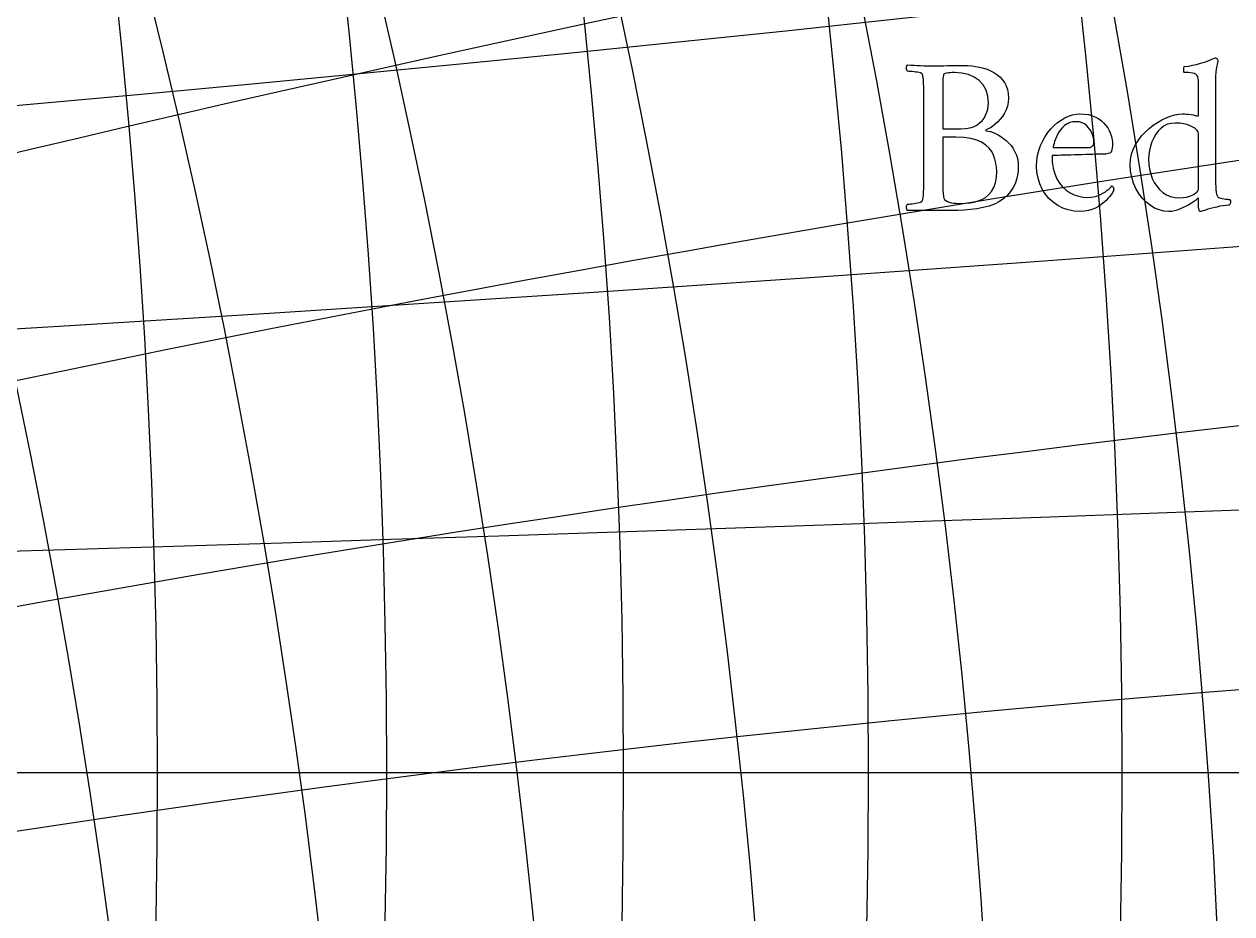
# Model space of a CAD drawing. Header units: millimetres. Extents: x -78 to 78, y -78 to 97.
# Drawn here: x 48.07 to 60.35, y -1.44 to 7.61 of the extents above; entities that cross this region are included whole.
import ezdxf

# ---------------------------------------------------------------- set-up
doc = ezdxf.new("R2010")
doc.units = ezdxf.units.MM
for name, color, linetype in [('CUT_OUTER', 1, 'Continuous'), ('ENGRAVE', 7, 'Continuous'), ('ENGRAVE_FINE', 8, 'Continuous'), ('TEXT', 5, 'Continuous')]:
    doc.layers.add(name, color=color, linetype=linetype)

msp = doc.modelspace()

# ---------------------------------------------------------------- linework, layer by layer
at = {"layer": 'CUT_OUTER'}
msp.add_arc((-0.0002, -0.0002), 77.9998, 178.593623, 0.21968, dxfattribs=at)
at = {"layer": 'ENGRAVE'}
msp.add_lwpolyline([(-70.59, 0), (70.59, 0)], dxfattribs=at)
msp.add_lwpolyline([(-70.59, 0), (70.59, 0)], dxfattribs=at)
msp.add_lwpolyline([(-70.59, 0), (70.59, 0)], dxfattribs=at)
for radius in [76.44, 76.44, 74.3925, 70.59, 70.59, 70.59]:
    msp.add_circle((0, 0), radius, dxfattribs=at)
for centre, radius, start, end in [((-25.6927, 0), 75.1203, 290, 70), ((-12.4469, 0), 71.679, 280, 80), ((0, 406.5116), 400.3358, 260, 280)]:
    msp.add_arc(centre, radius, start, end, dxfattribs=at)
at = {"layer": 'ENGRAVE_FINE'}
for centre, radius, start, end in [((-22.2569, 0), 74.0157, 287.5, 72.5), ((-18.9145, 0), 73.0801, 285, 75), ((-15.6494, 0), 72.3039, 282.5, 77.5), ((-9.2933, 0), 71.1991, 277.5, 82.5), ((-6.1758, 0), 70.8596, 275, 85), ((-3.082, 0), 70.6573, 272.499999, 87.500001), ((-2.8246, -1.2331), 70.6573, 296.083333, 111.083334), ((-5.66, -2.4708), 70.8596, 298.583333, 108.583334), ((-8.5172, -3.7181), 71.1991, 301.083333, 106.083334), ((-11.4073, -4.9798), 71.679, 303.583333, 103.583333), ((-14.3424, -6.2611), 72.3039, 306.083333, 101.083333), ((-17.3348, -7.5674), 73.0801, 308.583333, 98.583333), ((-20.398, -8.9046), 74.0157, 311.083333, 96.083333), ((-23.5468, -10.2792), 75.1203, 313.583333, 93.583333), ((-26.7972, -11.6981), 76.4061, 316.083333, 91.083333), ((-73.7994, 169.0543), 170.4193, 271.083333, 316.083333), ((-82.5736, 189.1534), 193.9444, 273.583333, 313.583333), ((-93.9184, 215.1414), 223.8829, 276.083333, 311.083333), ((-109.118, 249.9594), 263.4455, 278.583333, 308.583333), ((-130.4836, 298.9021), 318.4109, 281.083333, 306.083333), ((-162.6382, 372.5594), 400.3358, 283.583333, 303.583333), ((-216.369, 495.642), 536.1843, 286.083333, 301.083333), ((-324.0386, 742.2834), 806.8474, 288.5833333, 298.5833333), ((-647.4603, 1483.1539), 1616.7768, 291.0833333, 296.0833333), ((647.4603, -1483.1539), 1616.7768, 111.0833333, 116.0833333), ((324.0386, -742.2834), 806.8474, 108.5833333, 118.5833333), ((216.369, -495.642), 536.1843, 106.083333, 121.083333), ((162.6382, -372.5594), 400.3358, 103.583333, 123.583333), ((130.4836, -298.9021), 318.4109, 101.083333, 126.083333), ((109.118, -249.9594), 263.4455, 98.583333, 128.583333), ((0, 540.811), 536.1843, 262.5, 277.5), ((93.9184, -215.1414), 223.8829, 96.083333, 131.083333), ((0, 809.9294), 806.8474, 265, 275), ((82.5736, -189.1534), 193.9444, 93.583333, 133.583333), ((0, 1618.3171), 1616.7768, 267.5, 272.5), ((73.7994, -169.0543), 170.4193, 91.083333, 136.083333)]:
    msp.add_arc(centre, radius, start, end, dxfattribs=at)
at = {"layer": 'TEXT'}
for points in [[(59.8452, 6.6943), (59.8642, 6.6938), (59.885, 6.6924), (59.9075, 6.6899), (59.9317, 6.6864), (59.9546, 6.6825), (59.9733, 6.6787), (59.9876, 6.6751), (59.9977, 6.6716), (60.0027, 6.6744), (60.0063, 6.683), (60.0084, 6.6972), (60.0091, 6.7171), (60.0091, 6.9608), (60.0091, 6.9739), (60.0088, 6.9884), (60.0085, 7.0041), (60.008, 7.0211), (60.0069, 7.0378), (60.0049, 7.0527), (60.0018, 7.0657), (59.9977, 7.0769), (59.9912, 7.0883), (59.9807, 7.0974), (59.9661, 7.1042), (59.9476, 7.1088), (59.9269, 7.1118), (59.9055, 7.1139), (59.8836, 7.1152), (59.8611, 7.1156), (59.86, 7.1174), (59.8591, 7.1227), (59.8583, 7.1316), (59.8577, 7.1441), (59.8576, 7.1567), (59.8586, 7.166), (59.8605, 7.172), (59.8634, 7.1748), (59.9053, 7.1803), (59.9468, 7.1876), (59.9879, 7.1968), (60.0285, 7.2078), (60.0683, 7.2203), (60.1068, 7.2337), (60.144, 7.2482), (60.1799, 7.2636), (60.1844, 7.2628), (60.1887, 7.2605), (60.1929, 7.2566), (60.197, 7.2511), (60.2005, 7.2449), (60.203, 7.2389), (60.2045, 7.233), (60.205, 7.2272), (60.2042, 7.2241), (60.2018, 7.2147), (60.1979, 7.199), (60.1924, 7.1771), (60.187, 7.1493), (60.183, 7.1162), (60.1807, 7.0776), (60.1799, 7.0336), (60.1799, 6.0818), (60.1801, 6.0499), (60.1808, 6.0178), (60.1818, 5.9855), (60.1833, 5.9532), (60.1854, 5.9232), (60.1882, 5.8982), (60.1917, 5.8782), (60.1959, 5.8632), (60.2035, 5.8519), (60.2149, 5.843), (60.2302, 5.8365), (60.2494, 5.8325), (60.2692, 5.8298), (60.2866, 5.8276), (60.3017, 5.8258), (60.3143, 5.8245), (60.3184, 5.8245), (60.3217, 5.8245), (60.3241, 5.8245), (60.3256, 5.8245), (60.3277, 5.8229), (60.3293, 5.8202), (60.3306, 5.8166), (60.3313, 5.812), (60.3318, 5.8072), (60.3322, 5.8031), (60.3324, 5.7998), (60.3325, 5.7972), (60.3323, 5.7952), (60.3316, 5.7918), (60.3306, 5.7867), (60.3291, 5.7801), (60.327, 5.7736), (60.3242, 5.769), (60.3207, 5.7662), (60.3165, 5.7653), (60.2874, 5.7633), (60.257, 5.7596), (60.2254, 5.7542), (60.1924, 5.7471), (60.1601, 5.7392), (60.1301, 5.7314), (60.1026, 5.7238), (60.0774, 5.7163), (60.0564, 5.7099), (60.041, 5.7052), (60.0313, 5.7025), (60.0273, 5.7015), (60.0231, 5.7025), (60.0194, 5.7055), (60.0162, 5.7105), (60.0137, 5.7175), (60.0117, 5.7252), (60.0103, 5.7323), (60.0094, 5.7388), (60.0091, 5.7448), (60.0091, 5.8222), (60.0087, 5.8308), (60.0074, 5.8359), (60.0053, 5.8376), (60.0023, 5.8359), (59.9921, 5.8259), (59.9775, 5.8142), (59.9585, 5.8009), (59.9351, 5.7858), (59.9089, 5.7702), (59.8813, 5.7553), (59.8525, 5.7412), (59.8224, 5.7277), (59.7921, 5.7163), (59.7626, 5.7081), (59.734, 5.7032), (59.7063, 5.7015), (59.6568, 5.7054), (59.6086, 5.7172), (59.5618, 5.7368), (59.5161, 5.7642), (59.4733, 5.7983), (59.4347, 5.8382), (59.4004, 5.8837), (59.3704, 5.9349), (59.346, 5.9907), (59.3286, 6.0496), (59.3181, 6.1119), (59.3146, 6.1774), (59.318, 6.2312), (59.328, 6.283), (59.3447, 6.3331), (59.3681, 6.3812), (59.3967, 6.4269), (59.429, 6.4695), (59.465, 6.5089), (59.5048, 6.5452), (59.5468, 6.5781), (59.5899, 6.6072), (59.6339, 6.6327), (59.6789, 6.6545), (59.7235, 6.6719), (59.766, 6.6844), (59.8066, 6.6919), (59.8452, 6.6943)], [(57.6273, 7.1862), (57.6651, 7.1851), (57.7036, 7.1819), (57.7426, 7.1766), (57.7821, 7.1691), (57.8211, 7.1593), (57.8584, 7.1469), (57.894, 7.132), (57.9279, 7.1145), (57.9593, 7.094), (57.9876, 7.0704), (58.0128, 7.0434), (58.0349, 7.0131), (58.0528, 6.9793), (58.0656, 6.9414), (58.0733, 6.8996), (58.0759, 6.8537), (58.0734, 6.8126), (58.0659, 6.7735), (58.0535, 6.7363), (58.036, 6.7012), (58.0152, 6.6686), (57.9928, 6.6391), (57.9686, 6.6128), (57.9427, 6.5896), (57.9168, 6.5697), (57.8929, 6.5532), (57.8707, 6.5401), (57.8504, 6.5304), (57.8479, 6.5281), (57.847, 6.5258), (57.8479, 6.5236), (57.8504, 6.5213), (57.8718, 6.5187), (57.8948, 6.5133), (57.9196, 6.5051), (57.9461, 6.494), (57.9733, 6.4801), (58.0004, 6.4635), (58.0274, 6.4442), (58.0542, 6.4222), (58.0798, 6.3977), (58.1029, 6.3707), (58.1236, 6.3413), (58.1419, 6.3095), (58.1569, 6.2755), (58.1675, 6.2395), (58.1739, 6.2015), (58.1761, 6.1615), (58.174, 6.1145), (58.1678, 6.0693), (58.1575, 6.0257), (58.143, 5.9839), (58.1235, 5.9438), (58.0978, 5.9053), (58.066, 5.8686), (58.0281, 5.8336), (57.9851, 5.8031), (57.9358, 5.7775), (57.8803, 5.757), (57.8186, 5.7414), (57.7538, 5.7298), (57.6893, 5.7212), (57.6252, 5.7155), (57.5612, 5.7129), (57.0489, 5.7129), (57.045, 5.7183), (57.0424, 5.7254), (57.041, 5.7343), (57.0409, 5.7448), (57.0419, 5.7553), (57.0435, 5.7642), (57.0458, 5.7713), (57.0489, 5.7767), (57.0572, 5.7769), (57.0683, 5.7775), (57.0822, 5.7786), (57.099, 5.7801), (57.117, 5.7822), (57.1346, 5.7849), (57.1517, 5.7884), (57.1685, 5.7926), (57.183, 5.7973), (57.1938, 5.8023), (57.2007, 5.8076), (57.2037, 5.8131), (57.2078, 5.8278), (57.2109, 5.8444), (57.2129, 5.8631), (57.214, 5.8837), (57.2145, 5.9058), (57.2148, 5.9287), (57.2151, 5.9524), (57.2151, 5.9771), (57.2151, 6.9266), (57.2151, 6.9513), (57.2148, 6.9753), (57.2145, 6.9986), (57.214, 7.0211), (57.2129, 7.0422), (57.2109, 7.0612), (57.2078, 7.0781), (57.2037, 7.0928), (57.2007, 7.0992), (57.1938, 7.1048), (57.183, 7.1095), (57.1685, 7.1133), (57.1517, 7.1165), (57.1346, 7.1193), (57.117, 7.1217), (57.099, 7.1236), (57.0822, 7.1251), (57.0683, 7.1261), (57.0572, 7.1268), (57.0489, 7.127), (57.0458, 7.1324), (57.0435, 7.1395), (57.0419, 7.1483), (57.0409, 7.1589), (57.041, 7.1694), (57.0424, 7.1782), (57.045, 7.1853), (57.0489, 7.1908), (57.0829, 7.1895), (57.1166, 7.1882), (57.1501, 7.1867), (57.1833, 7.1851), (57.2161, 7.1836), (57.2487, 7.1825), (57.281, 7.1819), (57.313, 7.1816), (57.3466, 7.1818), (57.3814, 7.1822), (57.4172, 7.1829), (57.4542, 7.1839), (57.4932, 7.1849), (57.5351, 7.1856), (57.5798, 7.1861), (57.6273, 7.1862)], [(57.4087, 6.5418), (57.5931, 6.5418), (57.6408, 6.5442), (57.6836, 6.5515), (57.7216, 6.5636), (57.7548, 6.5805), (57.7835, 6.6012), (57.808, 6.6246), (57.8285, 6.6507), (57.8447, 6.6795), (57.8572, 6.7099), (57.8661, 6.7407), (57.8714, 6.772), (57.8732, 6.8036), (57.8673, 6.8735), (57.8496, 6.9349), (57.8201, 6.9879), (57.7787, 7.0325), (57.7277, 7.0679), (57.6691, 7.0931), (57.603, 7.1083), (57.5294, 7.1133), (57.5178, 7.1132), (57.5035, 7.1128), (57.4865, 7.1121), (57.4667, 7.1111), (57.4479, 7.1091), (57.4334, 7.1054), (57.4234, 7.1), (57.4178, 7.0928), (57.4147, 7.0824), (57.4124, 7.0695), (57.4107, 7.054), (57.4098, 7.0359), (57.4093, 7.0163), (57.409, 6.9961), (57.4088, 6.9753), (57.4087, 6.9539), (57.4087, 6.9495), (57.4087, 6.9454), (57.4087, 6.9416), (57.4087, 6.938), (57.4087, 6.9346), (57.4087, 6.9312), (57.4087, 6.9277), (57.4087, 6.9243)], [(58.5199, 6.2708), (58.522, 6.2031), (58.5307, 6.141), (58.546, 6.0847), (58.5677, 6.034), (58.5949, 5.9892), (58.6264, 5.9506), (58.6621, 5.9181), (58.7021, 5.8917), (58.7451, 5.8712), (58.7897, 5.8567), (58.8361, 5.8479), (58.8842, 5.845), (58.9143, 5.8463), (58.9429, 5.8504), (58.9701, 5.8572), (58.9958, 5.8666), (59.0199, 5.8779), (59.0419, 5.89), (59.062, 5.9029), (59.0801, 5.9167), (59.0959, 5.9302), (59.1091, 5.942), (59.1198, 5.9524), (59.1279, 5.9611), (59.1294, 5.9606), (59.1316, 5.9591), (59.1345, 5.9566), (59.1381, 5.9532), (59.1416, 5.9488), (59.1441, 5.9438), (59.1456, 5.938), (59.1461, 5.9315), (59.1453, 5.9221), (59.1427, 5.9122), (59.1384, 5.9016), (59.1324, 5.8905), (59.1208, 5.8738), (59.1063, 5.8555), (59.0889, 5.8357), (59.0687, 5.8142), (59.0456, 5.7927), (59.0197, 5.7724), (58.991, 5.7534), (58.9594, 5.7357), (58.9251, 5.7207), (58.8882, 5.7101), (58.8488, 5.7037), (58.8068, 5.7015), (58.7438, 5.7054), (58.6844, 5.7169), (58.6288, 5.7361), (58.5768, 5.763), (58.5294, 5.7965), (58.4875, 5.8353), (58.4509, 5.8796), (58.4197, 5.9292), (58.3948, 5.9832), (58.377, 6.0402), (58.3663, 6.1005), (58.3628, 6.1638), (58.3653, 6.2186), (58.3727, 6.2717), (58.3852, 6.3228), (58.4026, 6.3721), (58.4241, 6.419), (58.4487, 6.4627), (58.4765, 6.5032), (58.5074, 6.5406), (58.5406, 6.5746), (58.5754, 6.6047), (58.6118, 6.6309), (58.6497, 6.6534), (58.6881, 6.6713), (58.726, 6.6841), (58.7633, 6.6918), (58.8, 6.6943), (58.8479, 6.6922), (58.8914, 6.6858), (58.9304, 6.6751), (58.9651, 6.6602), (58.9958, 6.6421), (59.0231, 6.622), (59.0471, 6.6), (59.0675, 6.5759), (59.0849, 6.5509), (59.0994, 6.5258), (59.1111, 6.5008), (59.1199, 6.4757), (59.1264, 6.4517), (59.131, 6.4296), (59.1338, 6.4096), (59.1347, 6.3915), (59.134, 6.3689), (59.1319, 6.3488), (59.1283, 6.3313), (59.1233, 6.3163), (59.1164, 6.3043), (59.1068, 6.2953), (59.0947, 6.2894), (59.0801, 6.2867), (59.0673, 6.2857), (59.0496, 6.2848), (59.0269, 6.284), (58.9992, 6.2833), (58.968, 6.2827), (58.9346, 6.2819), (58.8991, 6.281), (58.8615, 6.2799), (58.8229, 6.2788), (58.7846, 6.2776), (58.7466, 6.2765), (58.7089, 6.2754), (58.6728, 6.2743), (58.6395, 6.2734), (58.609, 6.2726), (58.5814, 6.2719), (58.5579, 6.2714), (58.5398, 6.2711), (58.5272, 6.2709), (58.5199, 6.2708)], [(58.5313, 6.3528), (58.8934, 6.3528), (58.9032, 6.3535), (58.9124, 6.3556), (58.9209, 6.3592), (58.9286, 6.3642), (58.9353, 6.371), (58.9403, 6.3801), (58.9438, 6.3915), (58.9457, 6.4052), (58.9456, 6.4202), (58.9429, 6.4382), (58.9376, 6.459), (58.9298, 6.4826), (58.9193, 6.5071), (58.9062, 6.5304), (58.8903, 6.5526), (58.8717, 6.5737), (58.85, 6.5916), (58.8248, 6.6044), (58.7959, 6.6121), (58.7636, 6.6146), (58.7298, 6.6122), (58.6992, 6.6047), (58.6718, 6.5922), (58.6474, 6.5748), (58.6259, 6.5542), (58.6067, 6.5321), (58.59, 6.5086), (58.5757, 6.4837), (58.5636, 6.4588), (58.5535, 6.4353), (58.5454, 6.4133), (58.5393, 6.3926), (58.5349, 6.3752), (58.5321, 6.3627), (58.5309, 6.3553), (58.5313, 6.3528)], [(59.7723, 6.601), (59.7317, 6.5976), (59.694, 6.5876), (59.6594, 6.5709), (59.6277, 6.5475), (59.5993, 6.5188), (59.5742, 6.4863), (59.5526, 6.4499), (59.5344, 6.4097), (59.5199, 6.367), (59.5096, 6.3232), (59.5034, 6.2782), (59.5013, 6.2321), (59.5036, 6.1807), (59.5104, 6.1313), (59.5218, 6.0839), (59.5378, 6.0385), (59.5581, 5.9963), (59.5827, 5.9583), (59.6116, 5.9245), (59.6448, 5.8951), (59.6819, 5.8712), (59.7228, 5.8541), (59.7673, 5.8438), (59.8156, 5.8404), (59.8522, 5.8424), (59.8867, 5.8481), (59.9193, 5.8577), (59.9499, 5.8712), (59.9758, 5.8863), (59.9943, 5.9011), (60.0054, 5.9154), (60.0091, 5.9292), (60.0091, 6.4917), (60.0046, 6.5108), (59.9912, 6.5295), (59.9688, 6.5478), (59.9374, 6.5657), (59.9002, 6.5811), (59.8603, 6.5922), (59.8176, 6.5988), (59.7723, 6.601)], [(57.4087, 6.4575), (57.4087, 5.9748), (57.4088, 5.9657), (57.409, 5.9546), (57.4093, 5.9413), (57.4098, 5.9258), (57.4106, 5.9095), (57.4118, 5.8937), (57.4135, 5.8782), (57.4155, 5.8632), (57.4179, 5.8497), (57.4206, 5.8387), (57.4236, 5.8303), (57.4269, 5.8245), (57.4406, 5.8121), (57.4568, 5.8023), (57.4754, 5.795), (57.4964, 5.7903), (57.5196, 5.7873), (57.545, 5.7852), (57.5726, 5.7839), (57.6022, 5.7835), (57.6442, 5.7851), (57.6856, 5.7898), (57.7267, 5.7976), (57.7673, 5.8086), (57.8061, 5.824), (57.8416, 5.8453), (57.8739, 5.8724), (57.9028, 5.9053), (57.9267, 5.9451), (57.9438, 5.9927), (57.954, 6.0481), (57.9575, 6.1114), (57.9555, 6.1532), (57.9495, 6.1942), (57.9395, 6.2346), (57.9256, 6.2742), (57.906, 6.3119), (57.8792, 6.3462), (57.8451, 6.3773), (57.8038, 6.4052), (57.7537, 6.4281), (57.6936, 6.4444), (57.6234, 6.4543), (57.543, 6.4575)]]:
    msp.add_lwpolyline(points, close=True, dxfattribs=at)

doc.saveas('drawing.dxf')
